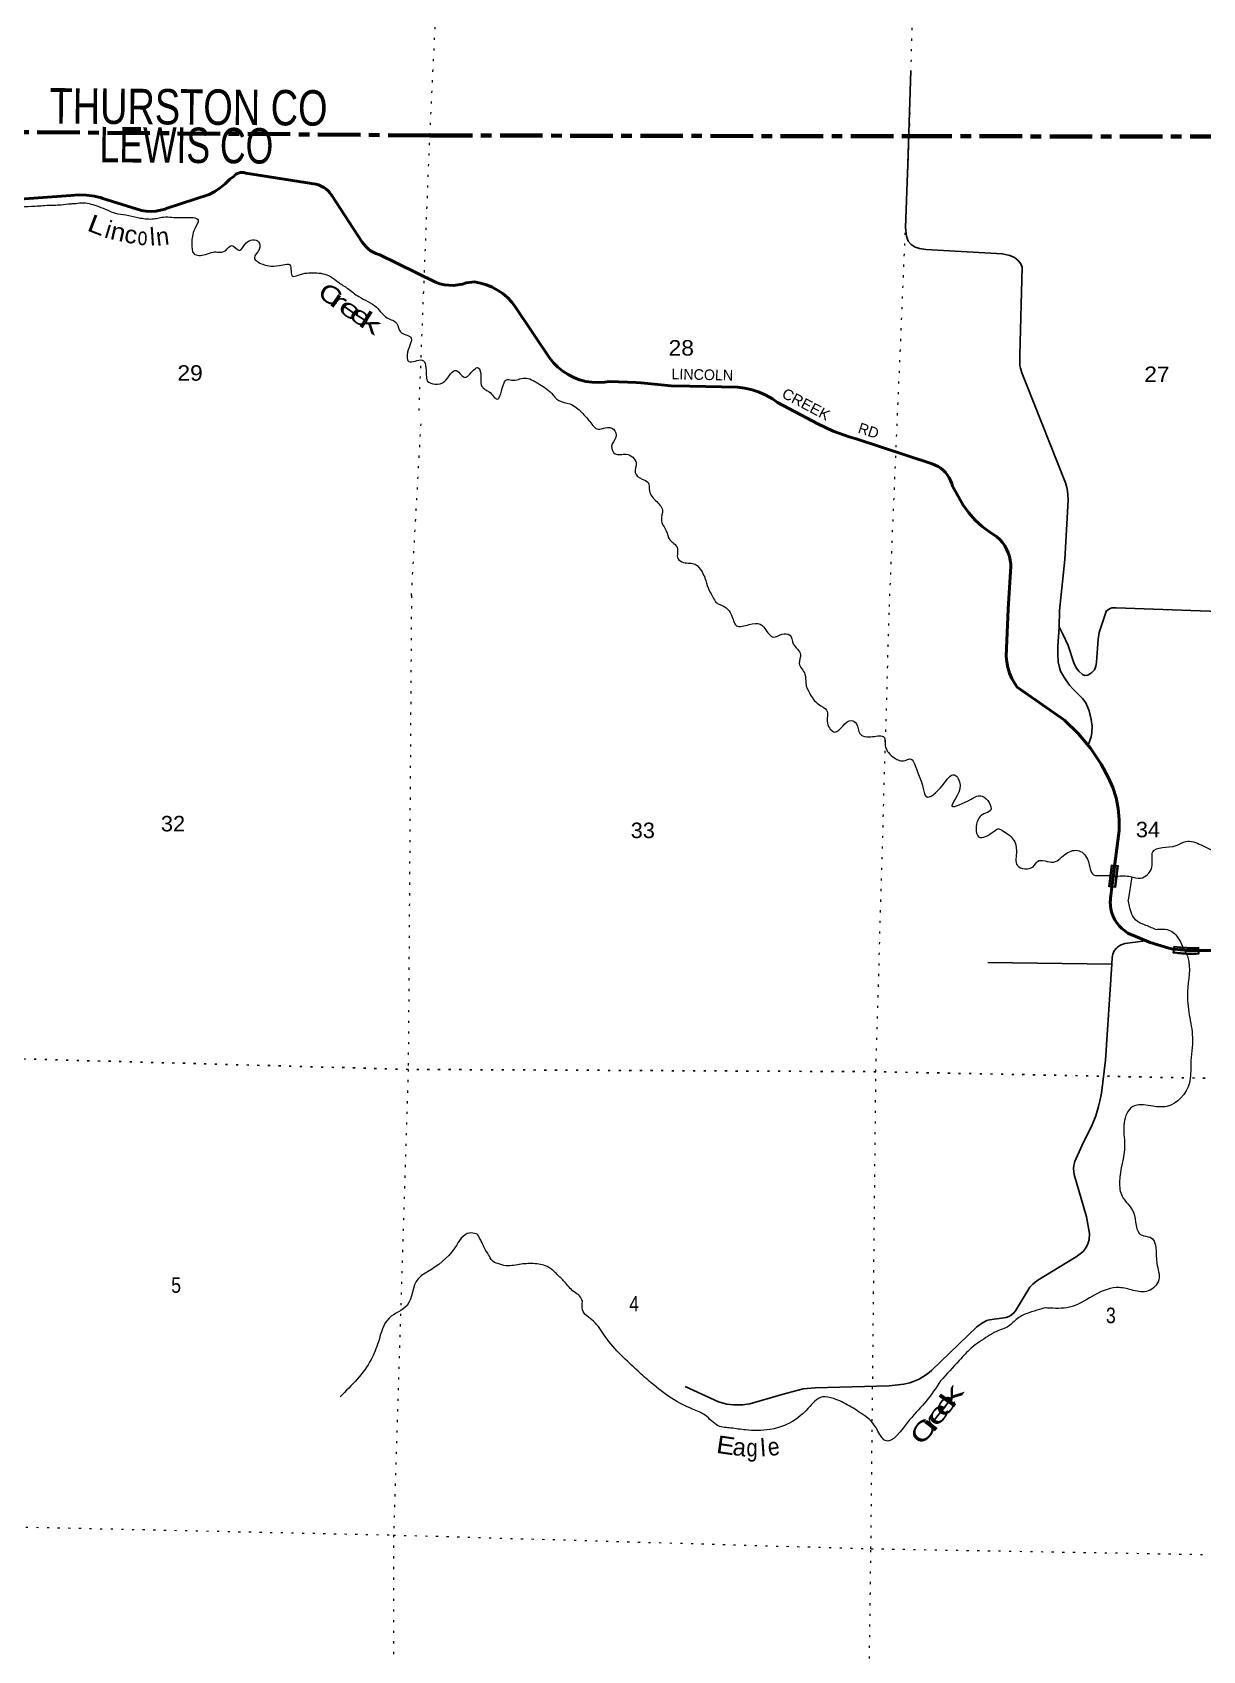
# Model space of a CAD drawing. Header units: feet. Extents: x -757852 to -501257, y -360805 to -170898.
# Drawn here: x -526751 to -513541, y -280810 to -262538 of the extents above; entities that cross this region are included whole.
import ezdxf
from ezdxf.enums import TextEntityAlignment as Align

# ---------------------------------------------------------------- set-up
doc = ezdxf.new("R2010")
doc.units = ezdxf.units.FT
doc.header["$LTSCALE"] = 80
doc.linetypes.add('DOTTED', pattern=[1.5, 0.3, -1.2])
doc.linetypes.add('LONG_DASH_SHORT_DASH', pattern=[9.9, 6, -1.2, 1.5, -1.2])
for name, color, linetype, lineweight in [('11', 7, 'LONG_DASH_SHORT_DASH', 60), ('26', 7, 'Continuous', 40), ('27', 7, 'Continuous', 13), ('29', 7, 'Continuous', 25), ('39', 7, 'Continuous', 13), ('41', 7, 'Continuous', 13), ('6', 7, 'DOTTED', 25), ('61', 7, 'Continuous', 13), ('7', 7, 'DOTTED', 13)]:
    doc.layers.add(name, color=color, linetype=linetype, lineweight=lineweight)
doc.layers.add('12', color=7, linetype='Continuous')

msp = doc.modelspace()

# ---------------------------------------------------------------- linework, layer by layer
at = {"layer": '11'}
msp.add_lwpolyline([(-534611.86, -263426.04), (-532753.58, -263505.18), (-527488.75, -263659.34), (-522264.42, -263702.28), (-516850.82, -263711.97), (-511591.72, -263713.23), (-506338.73, -263853.13), (-503152.98, -263926.62)], dxfattribs=at)
at = {"layer": '26'}
for points in [[(-523519.65, -264260.68), (-523549.82, -264251.38), (-524343.16, -264128.46), (-524351.78, -264125.46), (-524363.65, -264122.5), (-524375.77, -264120.8), (-524388, -264120.38), (-524400.21, -264121.24), (-524412.26, -264123.37), (-524424.02, -264126.75), (-524435.36, -264131.34), (-524446.16, -264137.08), (-524456.3, -264143.93), (-524465.67, -264151.8), (-524474.17, -264160.61), (-524522.9, -264196.05), (-524523.55, -264196.79), (-524574.15, -264248.79), (-524629.92, -264295.23), (-524690.23, -264335.57), (-524754.43, -264369.4), (-525240.77, -264528.74), (-525253.22, -264533.15), (-525304.9, -264547.74), (-525357.82, -264556.84), (-525411.41, -264560.37), (-525465.07, -264558.27), (-525518.21, -264550.58), (-525956.59, -264412.55), (-525981.55, -264404.69), (-526006.59, -264398.92), (-526050.88, -264388.72), (-526139.8, -264376.88), (-526229.46, -264374.4), (-526318.89, -264381.3), (-527102.85, -264435.48)], [(-515735.77, -269051.28), (-515707.03, -268563.71), (-515707.59, -268543.66), (-515712.2, -268499.35), (-515721.42, -268455.77), (-515735.15, -268413.39), (-515753.23, -268372.68), (-515775.46, -268334.08), (-515801.61, -268298.01), (-515831.39, -268264.88), (-515864.47, -268235.04), (-515900.48, -268208.82), (-515941.99, -268182.85), (-516029.18, -268118.59), (-516109.17, -268045.58), (-516181.1, -267964.6), (-516244.16, -267876.55), (-516297.68, -267782.39), (-516364.15, -267662.72), (-516372.64, -267631.93), (-516385.55, -267598.4), (-516401.91, -267566.41), (-516421.51, -267536.3), (-516444.16, -267508.41), (-516469.6, -267483.04), (-516497.55, -267460.46), (-516527.71, -267440.93), (-516559.74, -267424.66), (-516593.3, -267411.83), (-517450.47, -267127.06), (-517532.52, -267104.97), (-517712.93, -267041.46), (-517885.71, -266959.43), (-518339.92, -266719.13), (-518397.73, -266677), (-518470, -266634.4), (-518546.33, -266599.58), (-518625.88, -266572.93), (-518707.78, -266554.74), (-518791.13, -266545.22), (-519331.11, -266532.81), (-519540.9, -266529.81), (-519880.77, -266496.12), (-519935.85, -266490.65), (-520232.14, -266479.73), (-520292.1, -266488.98), (-520363.2, -266492.98), (-520434.33, -266489.53), (-520504.71, -266478.66), (-520573.57, -266460.49), (-520640.15, -266435.22), (-520703.72, -266403.13), (-520763.6, -266364.58), (-520819.11, -266319.97), (-520869.66, -266269.81), (-520914.69, -266214.64), (-521297.6, -265639.63), (-521340.17, -265584.41), (-521388.38, -265533.81), (-521441.62, -265488.54), (-521499.3, -265449.07), (-521560.8, -265415.85), (-521625.42, -265389.25), (-521692.47, -265369.54), (-521761.22, -265356.95), (-521853.76, -265367.58), (-521897.16, -265380.66), (-521947.44, -265390.55), (-521998.48, -265395.12), (-522049.72, -265394.33), (-522100.59, -265388.2), (-522150.54, -265376.78), (-522199.03, -265360.2), (-522836.89, -265046.66), (-522840.09, -265045.79), (-522872.39, -265034.97), (-522903.39, -265020.83), (-522932.74, -265003.53), (-522960.11, -264983.25), (-522985.22, -264960.23), (-523007.79, -264934.71), (-523027.56, -264906.97), (-523371.01, -264378.82), (-523373, -264375.82), (-523391.94, -264350.56), (-523413.42, -264327.41), (-523437.2, -264306.64), (-523463.03, -264288.46), (-523490.61, -264273.09), (-523519.65, -264260.68)], [(-514565.82, -272190.73), (-514483.48, -271548.17), (-514483.43, -271547.33), (-514482.19, -271424.89), (-514493.76, -271302.99), (-514518, -271182.96), (-514554.66, -271066.13), (-514603.33, -270953.78), (-514686.54, -270799.73), (-514806.38, -270620.82), (-514944.26, -270455.41), (-515098.68, -270305.33), (-515634.69, -269930.79), (-515661.57, -269891.62), (-515693.73, -269834.32), (-515719.72, -269773.96), (-515739.26, -269711.23), (-515752.13, -269646.79), (-515758.2, -269581.36), (-515735.77, -269051.28)], [(-513884.67, -272887.9), (-513891.14, -272886.42), (-513921.92, -272879.38), (-514134.8, -272815.58), (-514339.84, -272729.87), (-514345.91, -272727.17), (-514383.63, -272707.58), (-514419.09, -272684.16), (-514451.91, -272657.16), (-514481.73, -272626.88), (-514508.22, -272593.65), (-514531.09, -272557.83), (-514550.09, -272519.82), (-514565.01, -272480.03), (-514575.69, -272438.89), (-514582.02, -272396.87), (-514583.91, -272354.41), (-514582.86, -272337), (-514581.36, -272312.01), (-514578.16, -272287), (-514565.82, -272190.73)], [(-513245.81, -272903.12), (-513263.1, -272903.2), (-513559.76, -272904.61), (-513720.25, -272903.28), (-513792.64, -272897.33), (-513884.67, -272887.9)]]:
    msp.add_lwpolyline(points, dxfattribs=at)
at = {"layer": '29'}
for p, q in [((-516868.42, -264026.76), (-516834.33, -262967.26)), ((-515090.49, -267626.2), (-515537.31, -266495.22)), ((-515156.43, -269064.35), (-515160.76, -269250.86)), ((-514517.95, -269034.09), (-513146.58, -269086.08)), ((-514567, -273060.05), (-515965, -273040.05)), ((-514567, -273060.05), (-514637, -274143.05)), ((-514967, -276362.05), (-515333, -276585.05))]:
    msp.add_line(p, q, dxfattribs=at)
for points in [[(-515537.31, -266495.22), (-515583.55, -266382.41), (-515598.46, -266331.25), (-515602.73, -266301.4), (-515602.73, -266177.76), (-515577.16, -265188.6), (-515592.07, -265152.36), (-515628.3, -265111.85), (-515664.52, -265079.88), (-515717.79, -265056.43), (-515798.76, -265039.37), (-516663.86, -264988.21), (-516736.31, -264979.68), (-516787.44, -264962.63), (-516830.06, -264934.91), (-516864.15, -264894.41), (-516883.33, -264838.98), (-516896.12, -264743.05), (-516868.42, -264026.76)], [(-515059.29, -267821.73), (-515061.51, -267761.7), (-515067.9, -267716.93), (-515074.3, -267678.56), (-515090.49, -267626.2)], [(-515156.43, -269064.35), (-515097.46, -268488.73), (-515059.29, -267821.73)], [(-514631.16, -269076.17), (-514707.87, -269313.41), (-514720.34, -269388.25), (-514729.25, -269491.6), (-514738.15, -269650.18), (-514747.06, -269694.73), (-514763.09, -269735.71), (-514793.38, -269766), (-514836.13, -269794.51), (-514871.76, -269798.07), (-514898.48, -269787.38), (-514939.45, -269751.75), (-514969.73, -269712.54), (-514996.46, -269655.53), (-515060.59, -269459.52), (-515114.03, -269341.92), (-515160.76, -269250.86)], [(-514633.04, -269078.16), (-514602.33, -269053.57), (-514583.16, -269042.91), (-514567.17, -269036.51), (-514544.8, -269034.38), (-514517.95, -269034.09)], [(-515160.76, -269250.86), (-515174.6, -269473.78), (-515176.37, -269564.65), (-515171.03, -269644.83), (-515153.22, -269723.23), (-515144.31, -269749.96), (-515099.78, -269826.58), (-515044.55, -269910.33), (-515003.58, -269954.88), (-514896.7, -270058.22), (-514861.06, -270108.12), (-514821.88, -270197.21), (-514798.72, -270295.2), (-514789.82, -270371.83), (-514791.6, -270444.88), (-514800.51, -270492.99), (-514832.57, -270585.65)], [(-514184.21, -272794.48), (-514419.35, -272827.2), (-514460.33, -272839.67), (-514474.58, -272846.8), (-514503.08, -272866.4), (-514513.77, -272878.87), (-514540.49, -272909.16), (-514556.52, -272946.58), (-514563.65, -272982.22), (-514567, -273060.05)], [(-514967, -276362.05), (-514923.48, -276328.59), (-514890.84, -276301.6), (-514868.26, -276271.57), (-514844.54, -276233.88), (-514834.41, -276205.64), (-514821.94, -276168.22), (-514818.4, -276100.5), (-514850.46, -275911.62), (-514989.41, -275434.08), (-514998.31, -275364.59), (-514994.75, -275330.74), (-514982.29, -275287.97), (-514903.91, -275109.78), (-514786.33, -274874.57), (-514747.14, -274771.22), (-514716.86, -274667.87), (-514700.82, -274605.51), (-514683.01, -274514.63), (-514637, -274143.05)], [(-519384, -277827.05), (-519006.85, -278000.35), (-518911.19, -278028.34), (-518835.39, -278035.56), (-518734.33, -278035.56), (-518653.13, -278022.02), (-518277.74, -277913.7), (-518048.53, -277855.04), (-517916.79, -277841.49), (-517079.4, -277819.83), (-516915.17, -277802.69), (-516846.59, -277786.44), (-516797.86, -277769.28), (-516740.11, -277743.12), (-516698.6, -277719.65), (-516648.07, -277683.54), (-516602.95, -277646.53), (-516090.41, -277155.51), (-516027.24, -277107.67), (-515978.51, -277084.2), (-515946.03, -277076.08), (-515758.34, -277047.19), (-515727.65, -277035.46), (-515702.39, -277022.83), (-515671.71, -276996.65), (-515653.66, -276974.08), (-515491.24, -276707.81), (-515458.75, -276670.81), (-515411.83, -276634.7), (-515333, -276585.05)]]:
    msp.add_lwpolyline(points, dxfattribs=at)
at = {"layer": '39'}
msp.add_line((-514338.78, -272074.75), (-514380.04, -272334.85), dxfattribs=at)
for points in [[(-527307.28, -264638.67), (-527262.06, -264616.95), (-527156.19, -264572.09), (-527087.99, -264539.79), (-527010.83, -264523.63), (-526917.52, -264511.07), (-526761.39, -264502.1), (-526589.12, -264491.33), (-526427.61, -264484.16), (-526314.56, -264473.39), (-526262.52, -264469.8), (-526174.59, -264462.62), (-526090.25, -264476.98), (-526002.31, -264505.69), (-525905.41, -264543.37), (-525813.89, -264581.06), (-525697.25, -264599), (-525562.66, -264629.51), (-525496.26, -264640.28), (-525419.1, -264645.66), (-525350.91, -264638.48), (-525288.1, -264625.92), (-525250.41, -264622.33)], [(-525243.09, -264621.5), (-525043.47, -264628.33), (-524879.27, -264659.03), (-524918.9, -264756.94), (-524951.56, -264925.34), (-524929.13, -265036.29), (-524796.75, -265046.39), (-524712.01, -265019.55), (-524567.13, -264999.68), (-524504.05, -264944.36), (-524414.52, -265000.04), (-524341.01, -264918.74), (-524198.2, -264902.86), (-524191.47, -264989.43), (-524245.09, -265083.11), (-524149.82, -265156.97), (-524057.74, -265176.5), (-523925, -265162.48), (-523846.67, -265161.68), (-523814.51, -265292.88), (-523752.06, -265279.78), (-523562.89, -265252.56), (-523386.8, -265293.5), (-523297.43, -265359.23), (-523192.08, -265431.24), (-523066.94, -265521.66), (-522867.94, -265641.38), (-522745.25, -265761.92), (-522637.75, -265823.92), (-522597.04, -265921.07), (-522481.45, -265979.17), (-522516.15, -266149.55), (-522501.66, -266254.33), (-522352.83, -266238.55), (-522305.15, -266406.19), (-522290.12, -266474.79), (-522206.32, -266510.27), (-522097.42, -266479.79), (-521965.05, -266357.18), (-521857.76, -266433.24), (-521829.32, -266411.57), (-521717.57, -266324.83), (-521689.09, -266433.85), (-521678.59, -266536.57), (-521595.18, -266598.19), (-521506.05, -266680), (-521426.98, -266496.24), (-521400.33, -266460.46), (-521342.17, -266465.38), (-521193.22, -266441.55), (-521045.5, -266500.15), (-520963.95, -266551.69), (-520890.58, -266613.15), (-520809.48, -266694.84), (-520685.55, -266732.96), (-520548.48, -266831.61), (-520459.65, -266933.53), (-520362.55, -267019.49), (-520283.98, -267002.62), (-520191.85, -267018.12), (-520165.13, -267111.03), (-520212.82, -267210.83), (-520173.94, -267295.89), (-520047.52, -267301.88), (-519936.55, -267400.12), (-519946.19, -267506.54), (-519869.04, -267584.15), (-519801.3, -267619.39), (-519784.69, -267716.16), (-519716.02, -267823.8), (-519639.36, -267933.58), (-519651.04, -268041.98), (-519596.7, -268167.49), (-519556.03, -268266.65), (-519471.03, -268356.45), (-519464.82, -268477.19), (-519401.24, -268522.42), (-519271.02, -268542.54), (-519192.02, -268630.23), (-519158.95, -268701.12), (-519124.45, -268810.24), (-519077.6, -268899.45), (-519044.41, -268962.3)], [(-519044.41, -268962.3), (-519038.16, -268969.75), (-519032.98, -268976.67)], [(-519016.23, -268986.08), (-519022.47, -268983.2), (-519027.53, -268981.41), (-519030.54, -268979.23), (-519032.98, -268976.67)], [(-519016.23, -268986.08), (-518921.09, -269035.25), (-518861.28, -269111.47), (-518803.04, -269237.86), (-518660.17, -269224.31), (-518535.65, -269220.22), (-518467.69, -269292.68), (-518383.7, -269365.64), (-518290.44, -269334.45), (-518200.43, -269343.32), (-518163.36, -269440.92), (-518080.87, -269562.05), (-518094.09, -269664.08), (-518029.71, -269786.65), (-518020.69, -269883.36), (-517976.29, -270003.28), (-517875.77, -270124.98), (-517785.58, -270192.12), (-517776.13, -270339.06), (-517692.95, -270438.12), (-517504.29, -270307.49), (-517449.3, -270345.39), (-517410.59, -270455.09), (-517267.23, -270489.77), (-517137.01, -270495.9), (-517123.86, -270588.72), (-517019.95, -270730.62), (-516902.52, -270760.45), (-516845.77, -270742.16), (-516771.05, -270855.01), (-516754.33, -270897.72), (-516699.22, -271060.17), (-516664.33, -271163.73), (-516477.93, -271041.07), (-516343.82, -270922.78), (-516279.25, -271039.32), (-516370.89, -271275.47), (-516153.74, -271195.96), (-516030.28, -271161.71), (-515937.03, -271323.35), (-516012.5, -271363.15), (-516094.43, -271481.08), (-516070.7, -271620.44), (-515894.19, -271557.73), (-515841.2, -271531.29), (-515803.62, -271548.55), (-515678.42, -271650.94), (-515642.35, -271780.65), (-515631.46, -271945.71), (-515455.33, -271959.33), (-515405.28, -271898.64), (-515222.95, -271906.42), (-515079.45, -271808.52), (-514936.08, -271778.91), (-514833.3, -271892.65), (-514771.99, -272049.26), (-514669.96, -272058.52), (-514513.39, -272065.49)], [(-514513.39, -272065.49), (-514355.35, -272070.49), (-514241.54, -272088.16), (-514115.33, -271965.6), (-514103.79, -271789.19), (-513840.79, -271719.18), (-513728.98, -271672.5), (-513557.68, -271712.07), (-513379.86, -271800.06), (-513189.96, -271886.43), (-513006.82, -271932.4), (-512909.23, -271891.3), (-512772.81, -271763.04), (-512494.33, -271647.31), (-512285.13, -271565.55), (-512168.31, -271486.89), (-512184.39, -271166.98), (-512052.48, -271118.93), (-511914.18, -271059.03), (-511703.42, -270991.38), (-511510.81, -270927.17), (-511312.07, -270923.42), (-511189.44, -271043.81), (-511108.52, -271086.55), (-510985, -270986), (-510974.15, -270831.67), (-510849.07, -270745.23), (-510635.6, -270591.29), (-510370.91, -270338.85)], [(-514072.35, -272666.95), (-514196.49, -272614.66), (-514299.78, -272557.68), (-514338.96, -272493.57), (-514367.45, -272404.52), (-514380.04, -272334.85)], [(-514072.35, -272666.95), (-513904.97, -272681.37), (-513798.18, -272795.23), (-513762.88, -272869.31)], [(-513762.88, -272869.31), (-513707.81, -272984.91), (-513711.77, -273368.47), (-513691.92, -273632.25), (-513655.73, -273886.5), (-513675.16, -274187.21), (-513689.83, -274399.68), (-513944.89, -274664.8), (-514127.28, -274659.02), (-514330.15, -274666.66), (-514428.24, -274852.38), (-514422.12, -275105.68), (-514479.13, -275517.69), (-514450.08, -275679.31), (-514323.31, -275860.1), (-514227.11, -276120.27), (-514133.54, -276143.32), (-514058.39, -276434.97), (-514036.23, -276624.5), (-514154.48, -276749.32), (-514324.79, -276741.92), (-514484.32, -276710.75), (-514751.58, -276788.67), (-515014.65, -276924.97), (-515264, -276943.19), (-515314.85, -276939.79)], [(-521741.88, -276103.95), (-521818.11, -276094.84), (-521983.85, -276262.35), (-522289.21, -276531.9), (-522398.01, -276610.81), (-522521.78, -276912.23), (-522722.85, -277054.52), (-522845.56, -277321.82), (-522928.12, -277524.1), (-523278.33, -277944.9)], [(-520540.17, -276867.18), (-520576.29, -276803.09), (-520637.1, -276758.98), (-520743.89, -276645.11), (-520829.51, -276560.04), (-520921.39, -276482.81), (-521076.6, -276441.73), (-521233.25, -276446.82), (-521404.3, -276463.5), (-521498.86, -276440.28), (-521561.93, -276406.64), (-521601.87, -276339.37), (-521652.33, -276259.48), (-521683.86, -276185.9), (-521709.09, -276141.75), (-521721.7, -276116.53), (-521741.88, -276103.95)], [(-516499.08, -277764.6), (-516658.98, -277989.79), (-516852.41, -278208.65), (-517126.38, -278437.01), (-517216.82, -278313.62), (-517282.08, -278219.15), (-517366.26, -278152.2), (-517531.42, -278044.52), (-517705.48, -277964.69), (-517833.25, -277944.57), (-517993.79, -278074.08), (-518238.26, -278257.17), (-518426.6, -278313.48), (-518701.63, -278318.83), (-518865.48, -278297.57), (-519009.1, -278270.93), (-519157.86, -278151.72), (-519298.16, -278082.99), (-519535.1, -277960.99), (-519764.39, -277787), (-519914.71, -277653.67), (-520105.68, -277472.86), (-520283.74, -277264.33), (-520418.71, -277089.31), (-520543.16, -276962.83), (-520540.17, -276867.18)], [(-515314.85, -276939.79), (-515384, -276958.05), (-515504, -276996.05), (-515632, -277060.05), (-515733, -277148.05), (-515869, -277206.05), (-515963, -277260.05), (-516154, -277396.05), (-516288, -277534.05), (-516499.08, -277764.6)]]:
    msp.add_spline(points, degree=3, dxfattribs=at)
at = {"layer": '6'}
msp.add_lwpolyline([(-508248.86, -274402.21), (-511833.4, -274380.12), (-517228.99, -274273.54), (-522508.71, -274246.97), (-527758.73, -274104.83), (-533035.88, -274060.26), (-534847.03, -274010.92)], dxfattribs=at)
at = {"layer": '61'}
for p, q in [((-514600.66, -272185.66), (-514570.18, -271937.52)), ((-514570.18, -271937.52), (-514495.74, -271946.66)), ((-513871.87, -272929.4), (-513861.13, -272855.17)), ((-513586.32, -272869.09), (-513582.98, -272944.02))]:
    msp.add_line(p, q, dxfattribs=at)
msp.add_lwpolyline([(-514495.74, -271946.66), (-514526.22, -272194.8), (-514600.66, -272185.66)], dxfattribs=at)
for points in [[(-514504.66, -271953.62), (-514563.21, -271946.44), (-514591.73, -272178.69), (-514533.18, -272185.88)], [(-513854.47, -272864.08), (-513774.25, -272874.18), (-513717.23, -272877.21), (-513650.63, -272879.23), (-513594.12, -272877.72), (-513590.59, -272935.79), (-513633.48, -272937.3), (-513691.5, -272937.3), (-513732.87, -272935.79), (-513786.86, -272931.75), (-513835.8, -272926.19), (-513863.55, -272922.66)]]:
    msp.add_lwpolyline(points, close=True, dxfattribs=at)
for centre, radius, start, end in [((-513655.1, -271507.91), 1437.93, 261.32961, 267.45311), ((-513655.11, -271507.9), 1362.93, 261.31734, 272.88449), ((-513655.1, -271507.91), 1437.93, 267.57134, 272.88449)]:
    msp.add_arc(centre, radius, start, end, dxfattribs=at)
at = {"layer": '7'}
msp.add_line((-522472.22, -268898.32), (-522361.34, -266903.47), dxfattribs=at)
for points in [[(-522386.95, -266807.97), (-522264.42, -263702.28), (-522006.15, -258421.9), (-521874.33, -253137.54), (-521833.58, -252146.31)], [(-517076.9, -269020.99), (-516850.82, -263711.97), (-516717.66, -258471.87), (-516655.83, -254657.71)], [(-522472.22, -268898.32), (-522508.71, -274246.97), (-522675.03, -279504.75), (-522670.62, -284820.17), (-522836.32, -290122.17), (-522933.56, -295352.01), (-523064.63, -300701.31), (-523179.85, -306057.13), (-523083.36, -311403.07), (-523094.59, -313072.65)], [(-517788.04, -311794.91), (-517831.11, -306186.33), (-517725.85, -300828.18), (-517601.36, -295561.04), (-517510.51, -290278.77), (-517360.9, -284978.27), (-517284.96, -279659.37), (-517228.99, -274273.54), (-517076.9, -269020.99)], [(-534969.52, -279248.08), (-533228.08, -279311.2), (-527905.89, -279391.34), (-522675.03, -279504.75), (-517284.96, -279659.37), (-511981.19, -279750.98), (-506726.03, -279857.13), (-506358.48, -279856.88)]]:
    msp.add_lwpolyline(points, dxfattribs=at)

# ---------------------------------------------------------------- texts
at = {"layer": '12'}
for s, width, p in [('THURSTON CO', 0.8, (-526558.59, -263566.98)), ('LEWIS CO', 0.75, (-525994.97, -264004.65))]:
    msp.add_text(s, height=400, rotation=359.529, dxfattribs=dict(at, width=width)).set_placement(p)
at = {"layer": '27'}
for s, rotation, p in [('LINCOLN', 358.683, (-519537.66, -266454.68)), ('RD', 341.622, (-517440.32, -267055.77))]:
    msp.add_text(s, height=120, rotation=rotation, dxfattribs=at).set_placement(p)
at = {"layer": '27', "width": 1.05}
msp.add_text('CREEK', height=120, rotation=332.119, dxfattribs=at).set_placement((-518301.92, -266654.44))
at = {"layer": '41'}
for s, rotation, width, p in [('L', 338.901, 1.3, (-526056.62, -264806.29)), ('n', 347.401, 1.1, (-525803.01, -264887.87)), ('c', 351.407, 1.05, (-525652.95, -264918.73)), ('o', 357.819, 0.75, (-525510.91, -264940.42)), ('k', 55.457, 1.85, (-516296.22, -277987.62)), ('e', 51.974, 1.75, (-516457.97, -278194.77)), ('e', 53.79, 1.7, (-516374.07, -278090.58)), ('C', 52.471, 1.5, (-516617.94, -278391.83)), ('r', 51.098, 2, (-516529.58, -278293.7)), ('E', 351.518, 1.15, (-518938.53, -278590)), ('e', 8.514, 0.9, (-518370.35, -278605.19)), ('g', 0.02, 0.85, (-518627.31, -278617.47))]:
    msp.add_text(s, height=200, rotation=rotation, dxfattribs=dict(at, width=width)).set_placement(p, align=Align.CENTER)
for s, rotation, p in [('i', 343.084, (-525920.38, -264859.03)), ('l', 3.93, (-525390.02, -264944.62)), ('n', 6.871, (-525270.95, -264941.53)), ('a', 353.154, (-518779.69, -278609.82)), ('l', 4.098, (-518496.7, -278617.58))]:
    msp.add_text(s, height=200, rotation=rotation, dxfattribs=at).set_placement(p, align=Align.CENTER)
for s, rotation, width, p in [('C', 331.221, 1.3, (-523544.22, -265526.69)), ('r', 325.502, 1.8, (-523413.79, -265603.42)), ('e', 325.247, 1.65, (-523315.5, -265674.07)), ('e', 327.91, 1.55, (-523193.85, -265761.32)), ('k', 327.828, 1.75, (-523083.72, -265840.27))]:
    msp.add_text(s, height=200, rotation=rotation, dxfattribs=dict(at, width=width)).set_placement(p)
at = {"layer": '7'}
for s, width, p in [('28', 1.1, (-519569.52, -266187.73)), ('29', 1.1, (-525114.45, -266471.56)), ('27', 1.1, (-514199.91, -266486.1)), ('32', 1.05, (-525300.59, -271560.09)), ('33', 1.05, (-519997.43, -271635.85)), ('34', 1.05, (-514295.15, -271626.61)), ('5', 0.85, (-525184.28, -276770.36)), ('4', 0.85, (-520014.28, -276980.83)), ('3', 0.85, (-514632.41, -277112.72))]:
    msp.add_text(s, height=175, dxfattribs=dict(at, width=width)).set_placement(p)

doc.saveas('drawing.dxf')
